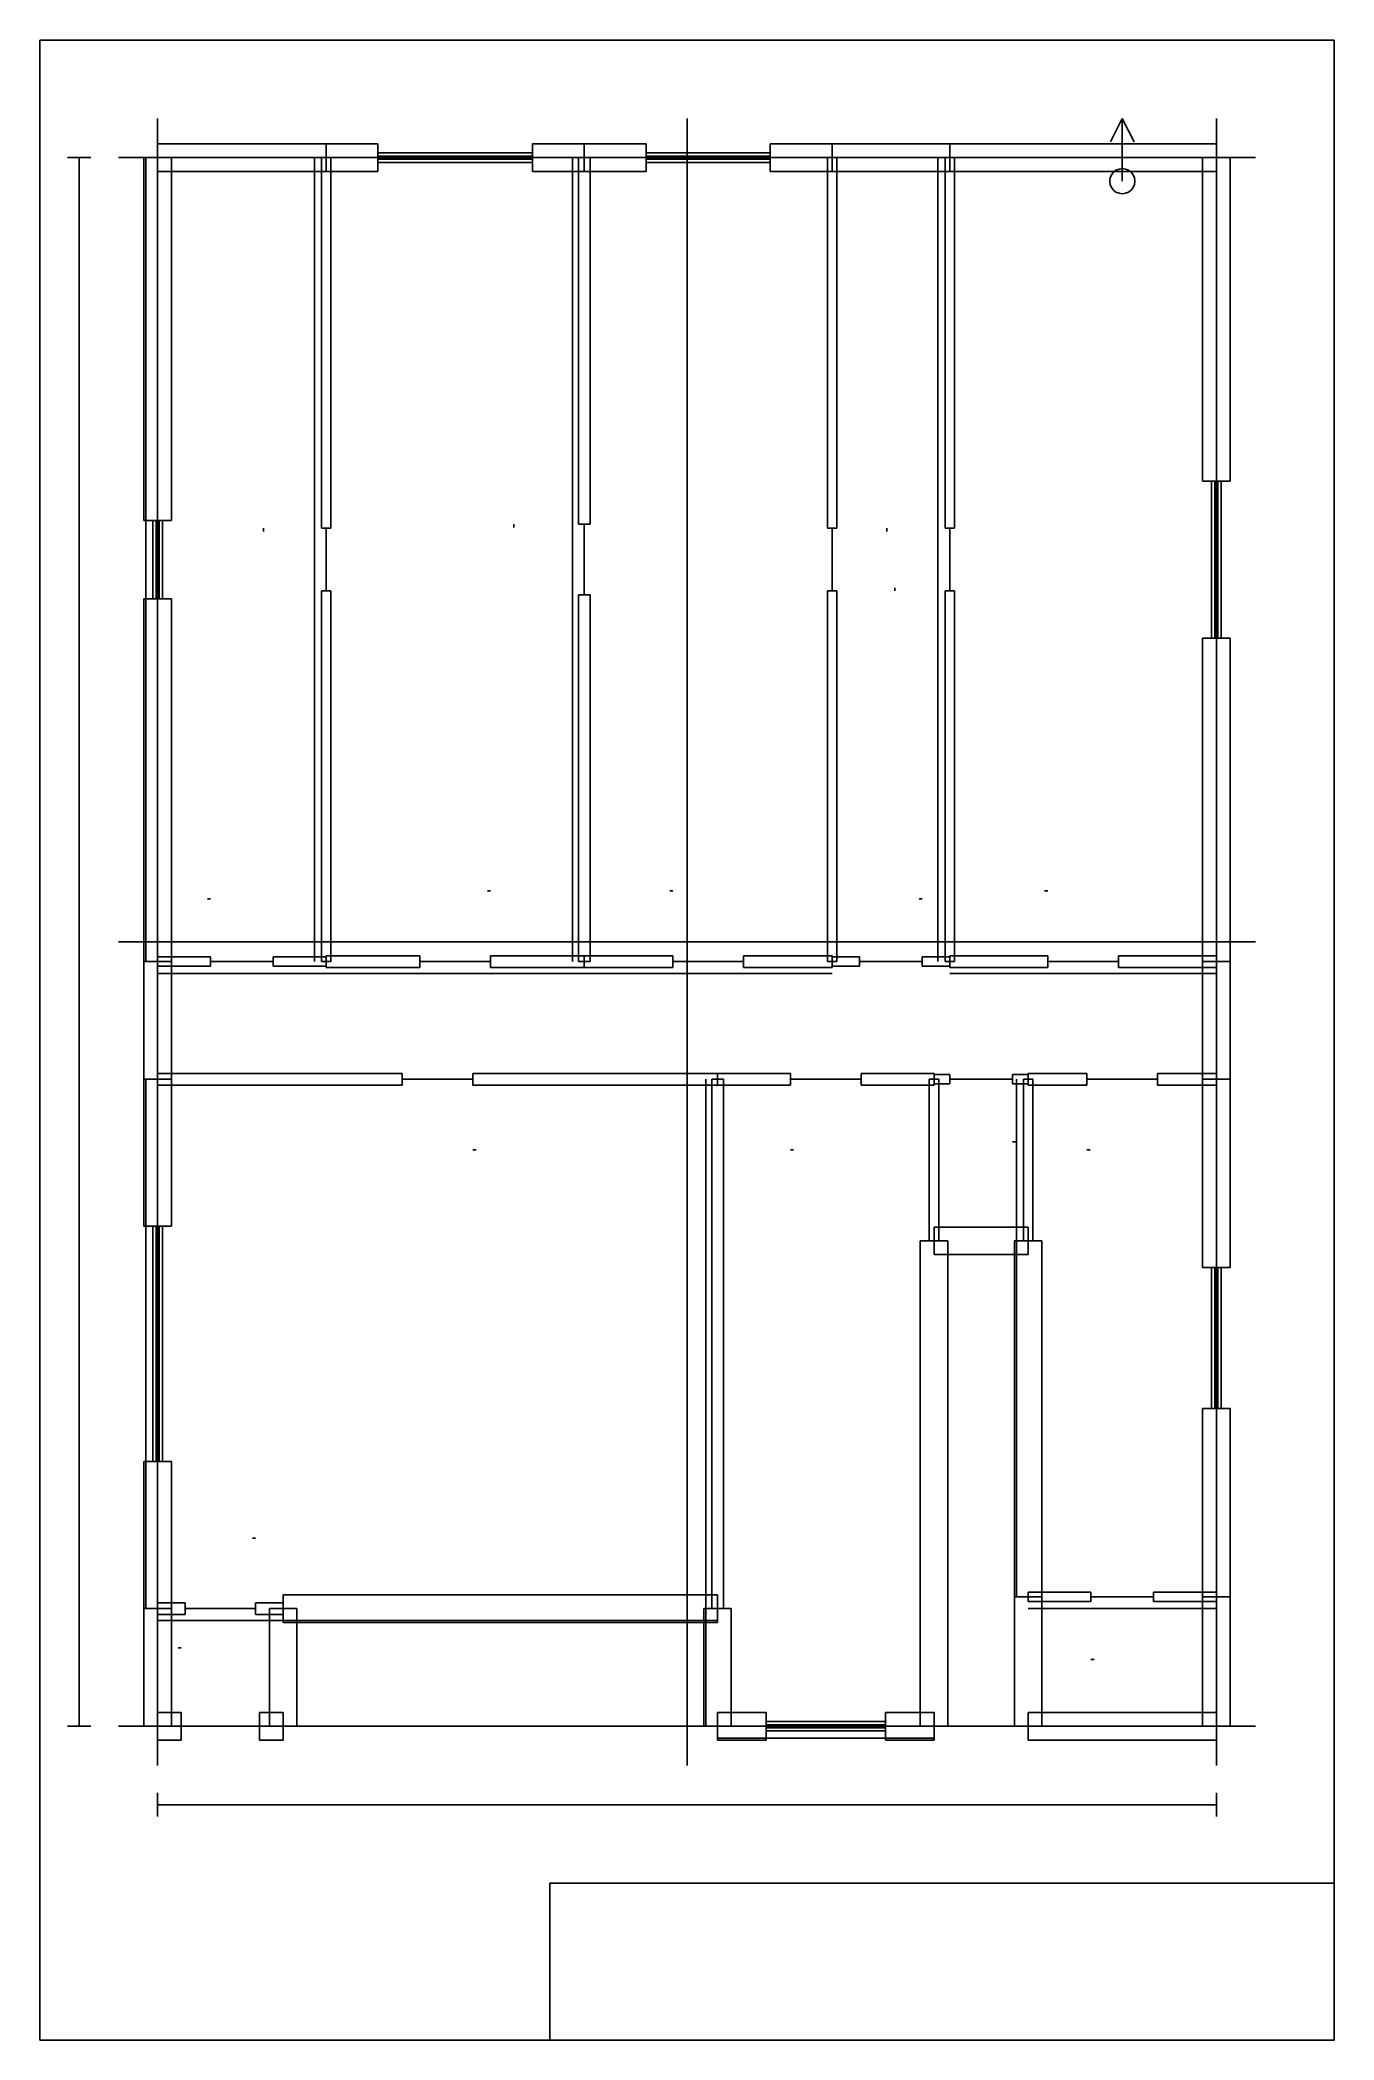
# Model space of a CAD drawing. Extents: x -500 to 16000, y -3000 to 22500.
import ezdxf

# ---------------------------------------------------------------- set-up
doc = ezdxf.new("R2010")
doc.units = 0

msp = doc.modelspace()

# ---------------------------------------------------------------- linework, layer by layer
at = {"layer": 'A-AXIS'}
for p, q in [((7750, 500), (7750, 21500)), ((500, 11000), (15000, 11000))]:
    msp.add_line(p, q, dxfattribs=at)
at = {"layer": 'A-DIMS'}
for p, q in [((-150, 21000), (150, 21000)), ((0, 1000), (0, 21000)), ((850, 10750), (850, 21000)), ((3000, 10750), (3000, 21000)), ((6290, 10750), (6290, 21000)), ((10950, 10750), (10950, 21000)), ((1000, 10600), (3150, 10600)), ((3150, 10600), (6440, 10600)), ((6440, 10600), (9600, 10600)), ((11100, 10600), (14500, 10600)), ((850, 2500), (850, 9250)), ((7990, 1000), (7990, 9250)), ((11950, 2650), (11950, 9250)), ((1000, 2350), (8140, 2350)), ((12100, 2500), (14500, 2500)), ((-150, 1000), (150, 1000)), ((8140, 850), (10900, 850)), ((1000, -150), (1000, 150)), ((1000, 0), (14500, 0)), ((14500, -150), (14500, 150))]:
    msp.add_line(p, q, dxfattribs=at)
at = {"layer": 'A-DOOR'}
for p, q in [((5540, 16325), (5540, 16285)), ((6440, 16325), (6440, 15425)), ((2350, 16275), (2350, 16235)), ((3150, 16275), (3150, 15475)), ((9600, 15475), (9600, 16275)), ((10300, 16275), (10300, 16235)), ((11100, 16275), (11100, 15475)), ((10400, 15475), (10400, 15515)), ((1675, 11550), (1635, 11550)), ((5245, 11650), (5205, 11650)), ((7570, 11650), (7530, 11650)), ((10750, 11550), (10710, 11550)), ((12350, 11650), (12310, 11650)), ((1675, 10750), (2475, 10750)), ((5245, 10750), (4345, 10750)), ((7570, 10750), (8470, 10750)), ((10750, 10750), (9950, 10750)), ((12350, 10750), (13250, 10750)), ((5020, 9250), (4120, 9250)), ((9070, 9250), (9970, 9250)), ((11900, 9250), (11100, 9250)), ((12850, 9250), (13750, 9250)), ((11900, 8450), (11940, 8450)), ((5020, 8350), (5060, 8350)), ((9070, 8350), (9110, 8350)), ((12850, 8350), (12890, 8350)), ((2250, 3400), (2210, 3400)), ((12900, 2650), (13700, 2650)), ((2250, 2500), (1350, 2500)), ((1300, 2000), (1260, 2000)), ((12900, 1850), (12940, 1850)), ((1300, 1000), (2300, 1000))]:
    msp.add_line(p, q, dxfattribs=at)
at = {"layer": 'A-FLOOR-0-A-DIMS'}
for p, q in [((-150, 21000), (150, 21000)), ((0, 1000), (0, 21000)), ((850, 10750), (850, 21000)), ((3000, 10750), (3000, 21000)), ((6290, 10750), (6290, 21000)), ((10950, 10750), (10950, 21000)), ((1000, 10600), (3150, 10600)), ((3150, 10600), (6440, 10600)), ((6440, 10600), (9600, 10600)), ((11100, 10600), (14500, 10600)), ((850, 2500), (850, 9250)), ((7990, 1000), (7990, 9250)), ((11950, 2650), (11950, 9250)), ((1000, 2350), (8140, 2350)), ((12100, 2500), (14500, 2500)), ((-150, 1000), (150, 1000)), ((8140, 850), (10900, 850)), ((1000, -150), (1000, 150)), ((1000, 0), (14500, 0)), ((14500, -150), (14500, 150))]:
    msp.add_line(p, q, dxfattribs=at)
at = {"layer": 'A-FLOOR-0-A-DOOR'}
for p, q in [((5540, 16325), (5540, 16285)), ((6440, 16325), (6440, 15425)), ((2350, 16275), (2350, 16235)), ((3150, 16275), (3150, 15475)), ((9600, 15475), (9600, 16275)), ((10300, 16275), (10300, 16235)), ((11100, 16275), (11100, 15475)), ((10400, 15475), (10400, 15515)), ((1675, 11550), (1635, 11550)), ((5245, 11650), (5205, 11650)), ((7570, 11650), (7530, 11650)), ((10750, 11550), (10710, 11550)), ((12350, 11650), (12310, 11650)), ((1675, 10750), (2475, 10750)), ((5245, 10750), (4345, 10750)), ((7570, 10750), (8470, 10750)), ((10750, 10750), (9950, 10750)), ((12350, 10750), (13250, 10750)), ((5020, 9250), (4120, 9250)), ((9070, 9250), (9970, 9250)), ((11900, 9250), (11100, 9250)), ((12850, 9250), (13750, 9250)), ((11900, 8450), (11940, 8450)), ((5020, 8350), (5060, 8350)), ((9070, 8350), (9110, 8350)), ((12850, 8350), (12890, 8350)), ((2250, 3400), (2210, 3400)), ((12900, 2650), (13700, 2650)), ((2250, 2500), (1350, 2500)), ((1300, 2000), (1260, 2000)), ((12900, 1850), (12940, 1850)), ((1300, 1000), (2300, 1000))]:
    msp.add_line(p, q, dxfattribs=at)
at = {"layer": 'A-FLOOR-0-A-WALL-EXT'}
for p, q in [((1000, 21175), (3150, 21175)), ((1000, 21175), (1000, 20825)), ((3150, 21175), (3150, 20825)), ((3150, 21175), (3808, 21175)), ((3150, 21175), (3150, 20825)), ((3808, 21175), (3808, 20825)), ((5782, 21175), (6440, 21175)), ((5782, 21175), (5782, 20825)), ((6440, 21175), (6440, 20825)), ((6440, 21175), (7230, 21175)), ((6440, 21175), (6440, 20825)), ((7230, 21175), (7230, 20825)), ((8810, 21175), (9600, 21175)), ((8810, 21175), (8810, 20825)), ((9600, 21175), (9600, 20825)), ((9600, 21175), (11100, 21175)), ((9600, 21175), (9600, 20825)), ((11100, 21175), (11100, 20825)), ((11100, 21175), (14500, 21175)), ((11100, 21175), (11100, 20825)), ((14500, 21175), (14500, 20825)), ((825, 16375), (825, 21000)), ((825, 21000), (1175, 21000)), ((1175, 16375), (1175, 21000)), ((14325, 16875), (14325, 21000)), ((14325, 21000), (14675, 21000)), ((14675, 16875), (14675, 21000)), ((1000, 20825), (3150, 20825)), ((3150, 20825), (3808, 20825)), ((5782, 20825), (6440, 20825)), ((6440, 20825), (7230, 20825)), ((8810, 20825), (9600, 20825)), ((9600, 20825), (11100, 20825)), ((11100, 20825), (14500, 20825)), ((14325, 16875), (14675, 16875)), ((825, 16375), (1175, 16375)), ((825, 10750), (825, 15375)), ((825, 15375), (1175, 15375)), ((1175, 10750), (1175, 15375)), ((14325, 10750), (14325, 14875)), ((14325, 14875), (14675, 14875)), ((14675, 10750), (14675, 14875)), ((825, 9250), (825, 10750)), ((825, 10750), (1175, 10750)), ((825, 10750), (1175, 10750)), ((1175, 9250), (1175, 10750)), ((14325, 9250), (14325, 10750)), ((14325, 10750), (14675, 10750)), ((14325, 10750), (14675, 10750)), ((14675, 9250), (14675, 10750)), ((825, 7375), (825, 9250)), ((825, 9250), (1175, 9250)), ((825, 9250), (1175, 9250)), ((1175, 7375), (1175, 9250)), ((14325, 6850), (14325, 9250)), ((14325, 9250), (14675, 9250)), ((14325, 9250), (14675, 9250)), ((14675, 6850), (14675, 9250)), ((825, 7375), (1175, 7375)), ((10725, 1000), (10725, 7190)), ((10725, 7190), (11075, 7190)), ((10900, 7365), (12100, 7365)), ((10900, 7365), (10900, 7015)), ((11075, 1000), (11075, 7190)), ((11925, 2650), (11925, 7190)), ((11925, 7190), (12275, 7190)), ((12100, 7365), (12100, 7015)), ((12275, 2650), (12275, 7190)), ((10900, 7015), (12100, 7015)), ((14325, 6850), (14675, 6850)), ((14325, 2650), (14325, 5050)), ((14325, 5050), (14675, 5050)), ((14675, 2650), (14675, 5050)), ((825, 2500), (825, 4375)), ((825, 4375), (1175, 4375)), ((1175, 2500), (1175, 4375)), ((2600, 2675), (8140, 2675)), ((2600, 2675), (2600, 2325)), ((8140, 2675), (8140, 2325)), ((11925, 1000), (11925, 2650)), ((11925, 2650), (12275, 2650)), ((11925, 2650), (12275, 2650)), ((12275, 1000), (12275, 2650)), ((14325, 1000), (14325, 2650)), ((14325, 2650), (14675, 2650)), ((14325, 2650), (14675, 2650)), ((14675, 1000), (14675, 2650)), ((825, 1000), (825, 2500)), ((825, 2500), (1175, 2500)), ((825, 2500), (1175, 2500)), ((1175, 1000), (1175, 2500)), ((2425, 1000), (2425, 2500)), ((2425, 2500), (2775, 2500)), ((2600, 2325), (8140, 2325)), ((2775, 1000), (2775, 2500)), ((7965, 1000), (7965, 2500)), ((7965, 2500), (8315, 2500)), ((8315, 1000), (8315, 2500)), ((1000, 1175), (1300, 1175)), ((1000, 1175), (1000, 825)), ((1300, 1175), (1300, 825)), ((2300, 1175), (2600, 1175)), ((2300, 1175), (2300, 825)), ((2600, 1175), (2600, 825)), ((8140, 1175), (8761, 1175)), ((8140, 1175), (8140, 825)), ((8761, 1175), (8761, 825)), ((10279, 1175), (10900, 1175)), ((10279, 1175), (10279, 825)), ((10900, 1175), (10900, 825)), ((12100, 1175), (14500, 1175)), ((12100, 1175), (12100, 825)), ((14500, 1175), (14500, 825)), ((825, 1000), (1175, 1000)), ((1000, 825), (1300, 825)), ((2300, 825), (2600, 825)), ((2425, 1000), (2775, 1000)), ((7965, 1000), (8315, 1000)), ((8140, 825), (8761, 825)), ((10279, 825), (10900, 825)), ((10725, 1000), (11075, 1000)), ((11925, 1000), (12275, 1000)), ((12100, 825), (14500, 825)), ((14325, 1000), (14675, 1000))]:
    msp.add_line(p, q, dxfattribs=at)
at = {"layer": 'A-FLOOR-0-A-WALL-INT'}
for p, q in [((6365, 16325), (6365, 21000)), ((6365, 21000), (6515, 21000)), ((6515, 16325), (6515, 21000)), ((6365, 16325), (6515, 16325)), ((6365, 10750), (6365, 15425)), ((6365, 15425), (6515, 15425)), ((6515, 10750), (6515, 15425)), ((3150, 10825), (4345, 10825)), ((3150, 10825), (3150, 10675)), ((4345, 10825), (4345, 10675)), ((5245, 10825), (6440, 10825)), ((5245, 10825), (5245, 10675)), ((6365, 10750), (6515, 10750)), ((6440, 10825), (6440, 10675)), ((6440, 10825), (7570, 10825)), ((6440, 10825), (6440, 10675)), ((7570, 10825), (7570, 10675)), ((8470, 10825), (9600, 10825)), ((8470, 10825), (8470, 10675)), ((9600, 10825), (9600, 10675)), ((11100, 10825), (12350, 10825)), ((11100, 10825), (11100, 10675)), ((12350, 10825), (12350, 10675)), ((13250, 10825), (14500, 10825)), ((13250, 10825), (13250, 10675)), ((14500, 10825), (14500, 10675)), ((3150, 10675), (4345, 10675)), ((5245, 10675), (6440, 10675)), ((6440, 10675), (7570, 10675)), ((8470, 10675), (9600, 10675)), ((11100, 10675), (12350, 10675)), ((13250, 10675), (14500, 10675)), ((1000, 9325), (4120, 9325)), ((1000, 9325), (1000, 9175)), ((4120, 9325), (4120, 9175)), ((5020, 9325), (8140, 9325)), ((5020, 9325), (5020, 9175)), ((8065, 2500), (8065, 9250)), ((8065, 9250), (8215, 9250)), ((8140, 9325), (8140, 9175)), ((8140, 9325), (9070, 9325)), ((8140, 9325), (8140, 9175)), ((8215, 2500), (8215, 9250)), ((9070, 9325), (9070, 9175)), ((9970, 9325), (10900, 9325)), ((9970, 9325), (9970, 9175)), ((10900, 9325), (10900, 9175)), ((12100, 9325), (12850, 9325)), ((12100, 9325), (12100, 9175)), ((12850, 9325), (12850, 9175)), ((13750, 9325), (14500, 9325)), ((13750, 9325), (13750, 9175)), ((14500, 9325), (14500, 9175)), ((1000, 9175), (4120, 9175)), ((5020, 9175), (8140, 9175)), ((8140, 9175), (9070, 9175)), ((9970, 9175), (10900, 9175)), ((12100, 9175), (12850, 9175)), ((13750, 9175), (14500, 9175)), ((1000, 2575), (1350, 2575)), ((1000, 2575), (1000, 2425)), ((1350, 2575), (1350, 2425)), ((2250, 2575), (2600, 2575)), ((2250, 2575), (2250, 2425)), ((2600, 2575), (2600, 2425)), ((1000, 2425), (1350, 2425)), ((2250, 2425), (2600, 2425)), ((8065, 2500), (8215, 2500))]:
    msp.add_line(p, q, dxfattribs=at)
at = {"layer": 'A-FLOOR-0-A-WALL-SERVICE'}
for p, q in [((3090, 16275), (3090, 21000)), ((3090, 21000), (3210, 21000)), ((3210, 16275), (3210, 21000)), ((9540, 16275), (9540, 21000)), ((9540, 21000), (9660, 21000)), ((9660, 16275), (9660, 21000)), ((11040, 16275), (11040, 21000)), ((11040, 21000), (11160, 21000)), ((11160, 16275), (11160, 21000)), ((3090, 16275), (3210, 16275)), ((9540, 16275), (9660, 16275)), ((11040, 16275), (11160, 16275)), ((3090, 10750), (3090, 15475)), ((3090, 15475), (3210, 15475)), ((3210, 10750), (3210, 15475)), ((9540, 10750), (9540, 15475)), ((9540, 15475), (9660, 15475)), ((9660, 10750), (9660, 15475)), ((11040, 10750), (11040, 15475)), ((11040, 15475), (11160, 15475)), ((11160, 10750), (11160, 15475)), ((1000, 10810), (1675, 10810)), ((1000, 10810), (1000, 10690)), ((1675, 10810), (1675, 10690)), ((2475, 10810), (3150, 10810)), ((2475, 10810), (2475, 10690)), ((3090, 10750), (3210, 10750)), ((3150, 10810), (3150, 10690)), ((9540, 10750), (9660, 10750)), ((9600, 10810), (9950, 10810)), ((9600, 10810), (9600, 10690)), ((9950, 10810), (9950, 10690)), ((10750, 10810), (11100, 10810)), ((10750, 10810), (10750, 10690)), ((11040, 10750), (11160, 10750)), ((11100, 10810), (11100, 10690)), ((1000, 10690), (1675, 10690)), ((2475, 10690), (3150, 10690)), ((9600, 10690), (9950, 10690)), ((10750, 10690), (11100, 10690)), ((10840, 7190), (10840, 9250)), ((10840, 9250), (10960, 9250)), ((10900, 9310), (11100, 9310)), ((10900, 9310), (10900, 9190)), ((10900, 9190), (11100, 9190)), ((10960, 7190), (10960, 9250)), ((11100, 9310), (11100, 9190)), ((11900, 9310), (12100, 9310)), ((11900, 9310), (11900, 9190)), ((11900, 9190), (12100, 9190)), ((12040, 7190), (12040, 9250)), ((12040, 9250), (12160, 9250)), ((12100, 9310), (12100, 9190)), ((12160, 7190), (12160, 9250)), ((10840, 7190), (10960, 7190)), ((12040, 7190), (12160, 7190)), ((12100, 2710), (12900, 2710)), ((12100, 2710), (12100, 2590)), ((12100, 2590), (12900, 2590)), ((12900, 2710), (12900, 2590)), ((13700, 2710), (14500, 2710)), ((13700, 2710), (13700, 2590)), ((13700, 2590), (14500, 2590)), ((14500, 2710), (14500, 2590))]:
    msp.add_line(p, q, dxfattribs=at)
at = {"layer": 'A-FLOOR-0-A-WINDOW'}
for p, q in [((3808, 21060), (5782, 21060)), ((3808, 21020), (5782, 21020)), ((3808, 20980), (5782, 20980)), ((3808, 20940), (5782, 20940)), ((7230, 21060), (8810, 21060)), ((7230, 21020), (8810, 21020)), ((7230, 20980), (8810, 20980)), ((7230, 20940), (8810, 20940)), ((14440, 14875), (14440, 16875)), ((14480, 14875), (14480, 16875)), ((14520, 14875), (14520, 16875)), ((14560, 14875), (14560, 16875)), ((940, 15375), (940, 16375)), ((980, 15375), (980, 16375)), ((1020, 15375), (1020, 16375)), ((1060, 15375), (1060, 16375)), ((940, 4375), (940, 7375)), ((980, 4375), (980, 7375)), ((1020, 4375), (1020, 7375)), ((1060, 4375), (1060, 7375)), ((14440, 5050), (14440, 6850)), ((14480, 5050), (14480, 6850)), ((14520, 5050), (14520, 6850)), ((14560, 5050), (14560, 6850)), ((8761, 1060), (10279, 1060)), ((8761, 1020), (10279, 1020)), ((8761, 980), (10279, 980)), ((8761, 940), (10279, 940))]:
    msp.add_line(p, q, dxfattribs=at)
at = {"layer": 'A-GRID'}
for p, q in [((1000, 500), (1000, 21500)), ((14500, 500), (14500, 21500)), ((500, 21000), (15000, 21000)), ((500, 1000), (15000, 1000))]:
    msp.add_line(p, q, dxfattribs=at)
at = {"layer": 'A-NORTH'}
for p, q in [((13300, 21500), (13150, 21200)), ((13300, 20700), (13300, 21500)), ((13300, 21500), (13450, 21200)), ((13145.45, 20741.41), (13140, 20700)), ((13140, 20700), (13145.45, 20658.59)), ((13161.44, 20780), (13145.45, 20741.41)), ((13145.45, 20658.59), (13161.44, 20620)), ((13186.86, 20813.14), (13161.44, 20780)), ((13220, 20838.56), (13186.86, 20813.14)), ((13258.59, 20854.55), (13220, 20838.56)), ((13300, 20860), (13258.59, 20854.55)), ((13341.41, 20854.55), (13300, 20860)), ((13380, 20838.56), (13341.41, 20854.55)), ((13413.14, 20813.14), (13380, 20838.56)), ((13438.56, 20780), (13413.14, 20813.14)), ((13454.55, 20741.41), (13438.56, 20780)), ((13438.56, 20620), (13454.55, 20658.59)), ((13460, 20700), (13454.55, 20741.41)), ((13454.55, 20658.59), (13460, 20700)), ((13161.44, 20620), (13186.86, 20586.86)), ((13186.86, 20586.86), (13220, 20561.44)), ((13220, 20561.44), (13258.59, 20545.45)), ((13258.59, 20545.45), (13300, 20540)), ((13300, 20540), (13341.41, 20545.45)), ((13341.41, 20545.45), (13380, 20561.44)), ((13380, 20561.44), (13413.14, 20586.86)), ((13413.14, 20586.86), (13438.56, 20620))]:
    msp.add_line(p, q, dxfattribs=at)
at = {"layer": 'A-TITLE'}
for p, q in [((16000, 22500), (-500, 22500)), ((-500, 22500), (-500, -3000)), ((16000, -3000), (16000, 22500)), ((6000, -1000), (16000, -1000)), ((6000, -3000), (6000, -1000)), ((16000, -3000), (16000, -1000)), ((-500, -3000), (16000, -3000)), ((6000, -3000), (16000, -3000))]:
    msp.add_line(p, q, dxfattribs=at)
at = {"layer": 'A-WALL-EXT'}
for p, q in [((1000, 21175), (3150, 21175)), ((1000, 21175), (1000, 20825)), ((3150, 21175), (3150, 20825)), ((3150, 21175), (3808, 21175)), ((3150, 21175), (3150, 20825)), ((3808, 21175), (3808, 20825)), ((5782, 21175), (6440, 21175)), ((5782, 21175), (5782, 20825)), ((6440, 21175), (6440, 20825)), ((6440, 21175), (7230, 21175)), ((6440, 21175), (6440, 20825)), ((7230, 21175), (7230, 20825)), ((8810, 21175), (9600, 21175)), ((8810, 21175), (8810, 20825)), ((9600, 21175), (9600, 20825)), ((9600, 21175), (11100, 21175)), ((9600, 21175), (9600, 20825)), ((11100, 21175), (11100, 20825)), ((11100, 21175), (14500, 21175)), ((11100, 21175), (11100, 20825)), ((14500, 21175), (14500, 20825)), ((825, 16375), (825, 21000)), ((825, 21000), (1175, 21000)), ((1175, 16375), (1175, 21000)), ((14325, 16875), (14325, 21000)), ((14325, 21000), (14675, 21000)), ((14675, 16875), (14675, 21000)), ((1000, 20825), (3150, 20825)), ((3150, 20825), (3808, 20825)), ((5782, 20825), (6440, 20825)), ((6440, 20825), (7230, 20825)), ((8810, 20825), (9600, 20825)), ((9600, 20825), (11100, 20825)), ((11100, 20825), (14500, 20825)), ((14325, 16875), (14675, 16875)), ((825, 16375), (1175, 16375)), ((825, 10750), (825, 15375)), ((825, 15375), (1175, 15375)), ((1175, 10750), (1175, 15375)), ((14325, 10750), (14325, 14875)), ((14325, 14875), (14675, 14875)), ((14675, 10750), (14675, 14875)), ((825, 9250), (825, 10750)), ((825, 10750), (1175, 10750)), ((825, 10750), (1175, 10750)), ((1175, 9250), (1175, 10750)), ((14325, 9250), (14325, 10750)), ((14325, 10750), (14675, 10750)), ((14325, 10750), (14675, 10750)), ((14675, 9250), (14675, 10750)), ((825, 7375), (825, 9250)), ((825, 9250), (1175, 9250)), ((825, 9250), (1175, 9250)), ((1175, 7375), (1175, 9250)), ((14325, 6850), (14325, 9250)), ((14325, 9250), (14675, 9250)), ((14325, 9250), (14675, 9250)), ((14675, 6850), (14675, 9250)), ((825, 7375), (1175, 7375)), ((10725, 1000), (10725, 7190)), ((10725, 7190), (11075, 7190)), ((10900, 7365), (12100, 7365)), ((10900, 7365), (10900, 7015)), ((11075, 1000), (11075, 7190)), ((11925, 2650), (11925, 7190)), ((11925, 7190), (12275, 7190)), ((12100, 7365), (12100, 7015)), ((12275, 2650), (12275, 7190)), ((10900, 7015), (12100, 7015)), ((14325, 6850), (14675, 6850)), ((14325, 2650), (14325, 5050)), ((14325, 5050), (14675, 5050)), ((14675, 2650), (14675, 5050)), ((825, 2500), (825, 4375)), ((825, 4375), (1175, 4375)), ((1175, 2500), (1175, 4375)), ((2600, 2675), (8140, 2675)), ((2600, 2675), (2600, 2325)), ((8140, 2675), (8140, 2325)), ((11925, 1000), (11925, 2650)), ((11925, 2650), (12275, 2650)), ((11925, 2650), (12275, 2650)), ((12275, 1000), (12275, 2650)), ((14325, 1000), (14325, 2650)), ((14325, 2650), (14675, 2650)), ((14325, 2650), (14675, 2650)), ((14675, 1000), (14675, 2650)), ((825, 1000), (825, 2500)), ((825, 2500), (1175, 2500)), ((825, 2500), (1175, 2500)), ((1175, 1000), (1175, 2500)), ((2425, 1000), (2425, 2500)), ((2425, 2500), (2775, 2500)), ((2600, 2325), (8140, 2325)), ((2775, 1000), (2775, 2500)), ((7965, 1000), (7965, 2500)), ((7965, 2500), (8315, 2500)), ((8315, 1000), (8315, 2500)), ((1000, 1175), (1300, 1175)), ((1000, 1175), (1000, 825)), ((1300, 1175), (1300, 825)), ((2300, 1175), (2600, 1175)), ((2300, 1175), (2300, 825)), ((2600, 1175), (2600, 825)), ((8140, 1175), (8761, 1175)), ((8140, 1175), (8140, 825)), ((8761, 1175), (8761, 825)), ((10279, 1175), (10900, 1175)), ((10279, 1175), (10279, 825)), ((10900, 1175), (10900, 825)), ((12100, 1175), (14500, 1175)), ((12100, 1175), (12100, 825)), ((14500, 1175), (14500, 825)), ((825, 1000), (1175, 1000)), ((1000, 825), (1300, 825)), ((2300, 825), (2600, 825)), ((2425, 1000), (2775, 1000)), ((7965, 1000), (8315, 1000)), ((8140, 825), (8761, 825)), ((10279, 825), (10900, 825)), ((10725, 1000), (11075, 1000)), ((11925, 1000), (12275, 1000)), ((12100, 825), (14500, 825)), ((14325, 1000), (14675, 1000))]:
    msp.add_line(p, q, dxfattribs=at)
at = {"layer": 'A-WALL-INT'}
for p, q in [((6365, 16325), (6365, 21000)), ((6365, 21000), (6515, 21000)), ((6515, 16325), (6515, 21000)), ((6365, 16325), (6515, 16325)), ((6365, 10750), (6365, 15425)), ((6365, 15425), (6515, 15425)), ((6515, 10750), (6515, 15425)), ((3150, 10825), (4345, 10825)), ((3150, 10825), (3150, 10675)), ((4345, 10825), (4345, 10675)), ((5245, 10825), (6440, 10825)), ((5245, 10825), (5245, 10675)), ((6365, 10750), (6515, 10750)), ((6440, 10825), (6440, 10675)), ((6440, 10825), (7570, 10825)), ((6440, 10825), (6440, 10675)), ((7570, 10825), (7570, 10675)), ((8470, 10825), (9600, 10825)), ((8470, 10825), (8470, 10675)), ((9600, 10825), (9600, 10675)), ((11100, 10825), (12350, 10825)), ((11100, 10825), (11100, 10675)), ((12350, 10825), (12350, 10675)), ((13250, 10825), (14500, 10825)), ((13250, 10825), (13250, 10675)), ((14500, 10825), (14500, 10675)), ((3150, 10675), (4345, 10675)), ((5245, 10675), (6440, 10675)), ((6440, 10675), (7570, 10675)), ((8470, 10675), (9600, 10675)), ((11100, 10675), (12350, 10675)), ((13250, 10675), (14500, 10675)), ((1000, 9325), (4120, 9325)), ((1000, 9325), (1000, 9175)), ((4120, 9325), (4120, 9175)), ((5020, 9325), (8140, 9325)), ((5020, 9325), (5020, 9175)), ((8065, 2500), (8065, 9250)), ((8065, 9250), (8215, 9250)), ((8140, 9325), (8140, 9175)), ((8140, 9325), (9070, 9325)), ((8140, 9325), (8140, 9175)), ((8215, 2500), (8215, 9250)), ((9070, 9325), (9070, 9175)), ((9970, 9325), (10900, 9325)), ((9970, 9325), (9970, 9175)), ((10900, 9325), (10900, 9175)), ((12100, 9325), (12850, 9325)), ((12100, 9325), (12100, 9175)), ((12850, 9325), (12850, 9175)), ((13750, 9325), (14500, 9325)), ((13750, 9325), (13750, 9175)), ((14500, 9325), (14500, 9175)), ((1000, 9175), (4120, 9175)), ((5020, 9175), (8140, 9175)), ((8140, 9175), (9070, 9175)), ((9970, 9175), (10900, 9175)), ((12100, 9175), (12850, 9175)), ((13750, 9175), (14500, 9175)), ((1000, 2575), (1350, 2575)), ((1000, 2575), (1000, 2425)), ((1350, 2575), (1350, 2425)), ((2250, 2575), (2600, 2575)), ((2250, 2575), (2250, 2425)), ((2600, 2575), (2600, 2425)), ((1000, 2425), (1350, 2425)), ((2250, 2425), (2600, 2425)), ((8065, 2500), (8215, 2500))]:
    msp.add_line(p, q, dxfattribs=at)
at = {"layer": 'A-WALL-SERVICE'}
for p, q in [((3090, 16275), (3090, 21000)), ((3090, 21000), (3210, 21000)), ((3210, 16275), (3210, 21000)), ((9540, 16275), (9540, 21000)), ((9540, 21000), (9660, 21000)), ((9660, 16275), (9660, 21000)), ((11040, 16275), (11040, 21000)), ((11040, 21000), (11160, 21000)), ((11160, 16275), (11160, 21000)), ((3090, 16275), (3210, 16275)), ((9540, 16275), (9660, 16275)), ((11040, 16275), (11160, 16275)), ((3090, 10750), (3090, 15475)), ((3090, 15475), (3210, 15475)), ((3210, 10750), (3210, 15475)), ((9540, 10750), (9540, 15475)), ((9540, 15475), (9660, 15475)), ((9660, 10750), (9660, 15475)), ((11040, 10750), (11040, 15475)), ((11040, 15475), (11160, 15475)), ((11160, 10750), (11160, 15475)), ((1000, 10810), (1675, 10810)), ((1000, 10810), (1000, 10690)), ((1675, 10810), (1675, 10690)), ((2475, 10810), (3150, 10810)), ((2475, 10810), (2475, 10690)), ((3090, 10750), (3210, 10750)), ((3150, 10810), (3150, 10690)), ((9540, 10750), (9660, 10750)), ((9600, 10810), (9950, 10810)), ((9600, 10810), (9600, 10690)), ((9950, 10810), (9950, 10690)), ((10750, 10810), (11100, 10810)), ((10750, 10810), (10750, 10690)), ((11040, 10750), (11160, 10750)), ((11100, 10810), (11100, 10690)), ((1000, 10690), (1675, 10690)), ((2475, 10690), (3150, 10690)), ((9600, 10690), (9950, 10690)), ((10750, 10690), (11100, 10690)), ((10840, 7190), (10840, 9250)), ((10840, 9250), (10960, 9250)), ((10900, 9310), (11100, 9310)), ((10900, 9310), (10900, 9190)), ((10900, 9190), (11100, 9190)), ((10960, 7190), (10960, 9250)), ((11100, 9310), (11100, 9190)), ((11900, 9310), (12100, 9310)), ((11900, 9310), (11900, 9190)), ((11900, 9190), (12100, 9190)), ((12040, 7190), (12040, 9250)), ((12040, 9250), (12160, 9250)), ((12100, 9310), (12100, 9190)), ((12160, 7190), (12160, 9250)), ((10840, 7190), (10960, 7190)), ((12040, 7190), (12160, 7190)), ((12100, 2710), (12900, 2710)), ((12100, 2710), (12100, 2590)), ((12100, 2590), (12900, 2590)), ((12900, 2710), (12900, 2590)), ((13700, 2710), (14500, 2710)), ((13700, 2710), (13700, 2590)), ((13700, 2590), (14500, 2590)), ((14500, 2710), (14500, 2590))]:
    msp.add_line(p, q, dxfattribs=at)
at = {"layer": 'A-WINDOW'}
for p, q in [((3808, 21060), (5782, 21060)), ((3808, 21020), (5782, 21020)), ((3808, 20980), (5782, 20980)), ((3808, 20940), (5782, 20940)), ((7230, 21060), (8810, 21060)), ((7230, 21020), (8810, 21020)), ((7230, 20980), (8810, 20980)), ((7230, 20940), (8810, 20940)), ((14440, 14875), (14440, 16875)), ((14480, 14875), (14480, 16875)), ((14520, 14875), (14520, 16875)), ((14560, 14875), (14560, 16875)), ((940, 15375), (940, 16375)), ((980, 15375), (980, 16375)), ((1020, 15375), (1020, 16375)), ((1060, 15375), (1060, 16375)), ((940, 4375), (940, 7375)), ((980, 4375), (980, 7375)), ((1020, 4375), (1020, 7375)), ((1060, 4375), (1060, 7375)), ((14440, 5050), (14440, 6850)), ((14480, 5050), (14480, 6850)), ((14520, 5050), (14520, 6850)), ((14560, 5050), (14560, 6850)), ((8761, 1060), (10279, 1060)), ((8761, 1020), (10279, 1020)), ((8761, 980), (10279, 980)), ((8761, 940), (10279, 940))]:
    msp.add_line(p, q, dxfattribs=at)

doc.saveas('drawing.dxf')
